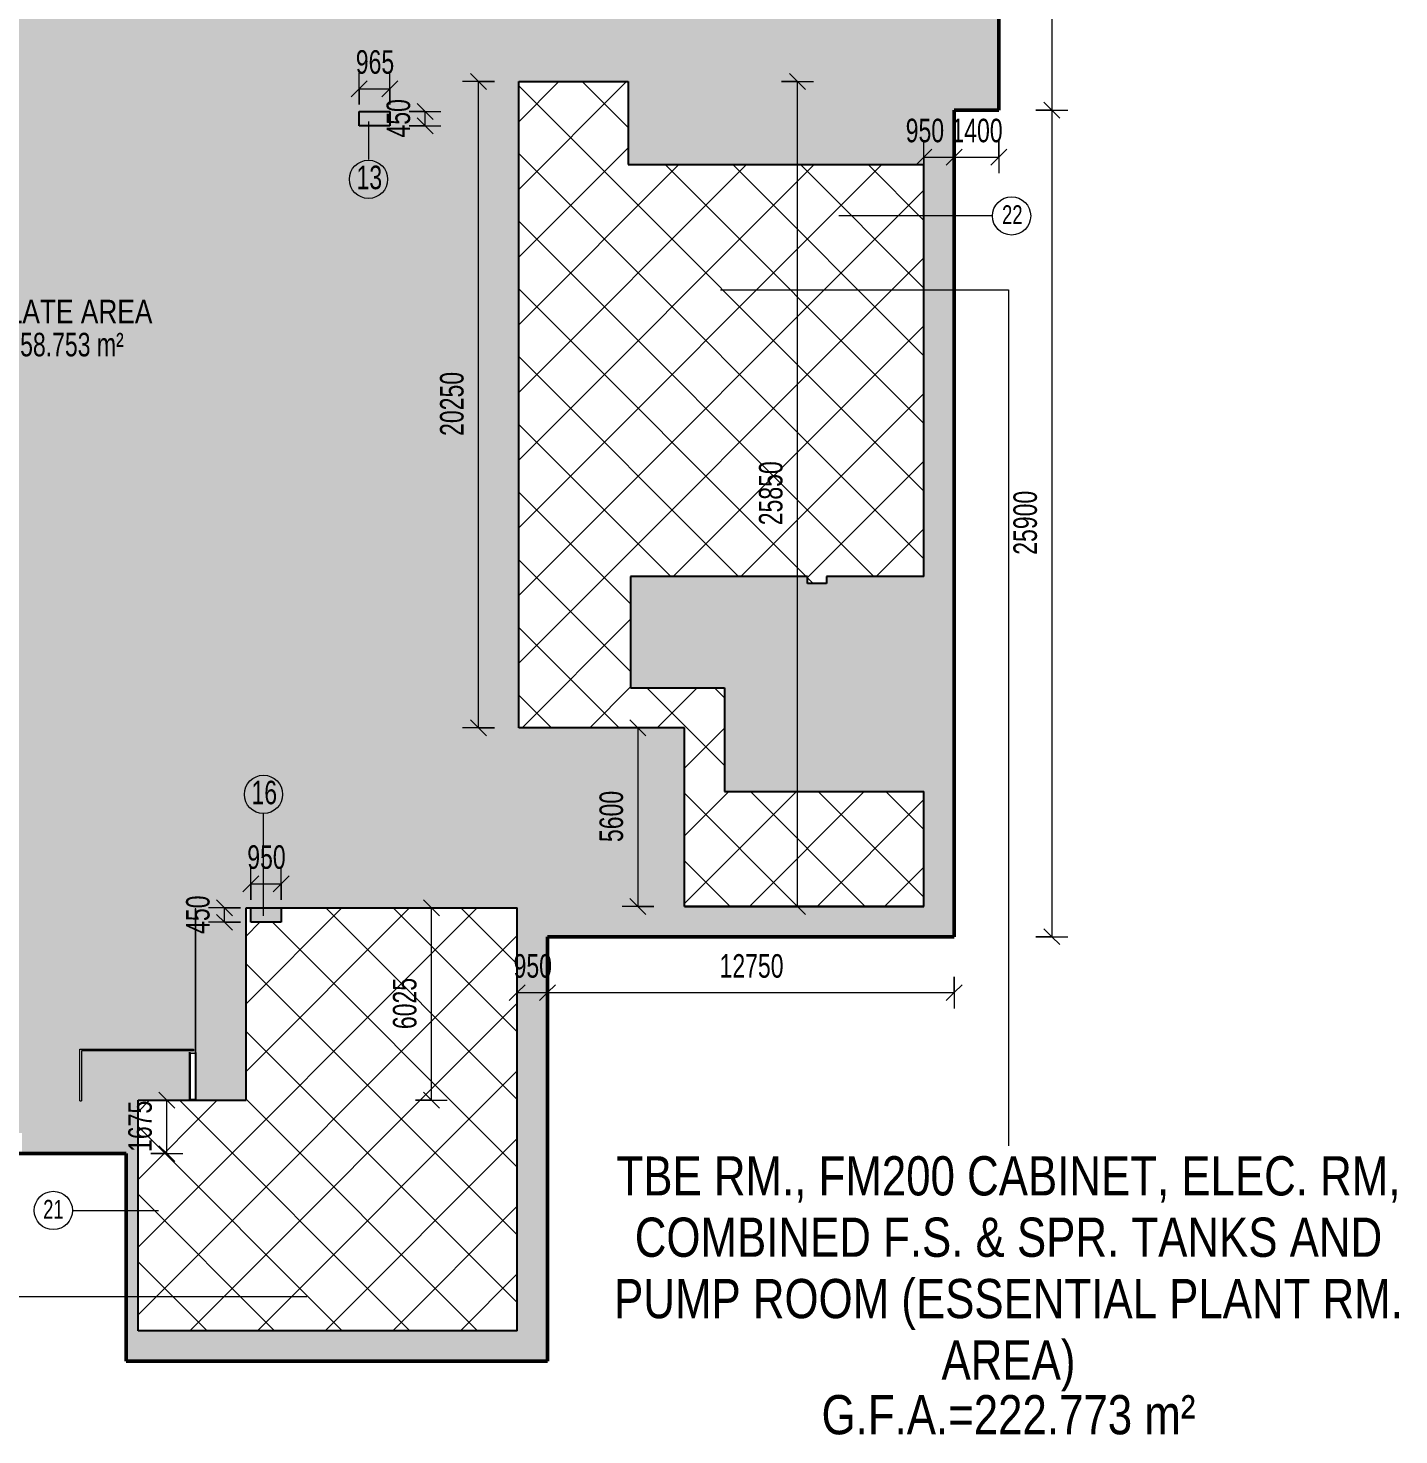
# Model space of a CAD drawing. Header units: millimetres. Extents: x 35540 to 832230, y -10956 to 416550.
# Drawn here: x 547710 to 590690, y -10956 to 33132 of the extents above; entities that cross this region are included whole.
import ezdxf

# ---------------------------------------------------------------- set-up
doc = ezdxf.new("R2010")
doc.units = ezdxf.units.MM
for name, color, linetype, lineweight in [('A-ANNO-DIMS', 211, 'Continuous', 5), ('A-ANNO-DIMS-500', 211, 'Continuous', 5), ('A-AREA-BNDY', 1, 'Continuous', 18), ('A-AREA-IDEN', 2, 'Continuous', 15), ('A-AREA-PATT', 32, 'Continuous', 5), ('A-DETL', 90, 'Continuous', 5), ('A-DETL-MBND', 5, 'Continuous', 5), ('A-DOOR', 31, 'Continuous', 5), ('A-DOOR-FRAM', 31, 'Continuous', 15), ('A-WALL', 113, 'Continuous', 5), ('G-ANNO-TEXT', 231, 'Continuous', 5)]:
    doc.layers.add(name, color=color, linetype=linetype, lineweight=lineweight)
doc.styles.add('Arial', font='arial.ttf', dxfattribs={"width": 0.7, "height": 737.649701})
doc.styles.add('Arial_2', font='arial.ttf', dxfattribs={"width": 0.8, "height": 737.649701})
doc.styles.add('Arial_3', font='arial.ttf', dxfattribs={"width": 0.8, "height": 1229.416168})
doc.styles.add('Arial_4', font='arial.ttf', dxfattribs={"width": 0.7, "height": 590.11976})
doc.dimstyles.new('Linear_-_1_5mm_Arial', dxfattribs={"dimscale": 304.8, "dimtxt": 750, "dimasz": 1.64042, "dimexe": 1.64042, "dimexo": 0.0625, "dimgap": 0.82021, "dimtad": 1, "dimdec": 0, "dimzin": 0, "dimdsep": 46, "dimtxsty": 'Arial', "dimblk1": 'OBLIQUE', "dimblk2": 'OBLIQUE', "dimsah": 1, "dimcen": 0.09, "dimadec": 0, "dimazin": 0, "dimtfac": 1, "dimtdec": 4, "dimtix": 1, "dimtmove": 0, "dimatfit": 3, "dimfxl": 1.64042, "dimfxlon": 1, "dimtvp": 1, "dimtolj": 1, "dimtzin": 0, "dimarcsym": 2})
doc.dimstyles.new('Linear_-_1_5mm_Arial_1', dxfattribs={"dimscale": 304.8, "dimtxt": 750, "dimasz": 1.64042, "dimexe": 1.64042, "dimexo": 0.0625, "dimgap": 0.82021, "dimtad": 1, "dimdec": 0, "dimzin": 0, "dimdsep": 46, "dimtxsty": 'Arial', "dimblk1": 'OBLIQUE', "dimblk2": 'OBLIQUE', "dimsah": 1, "dimcen": 0.09, "dimadec": 0, "dimazin": 0, "dimtfac": 1, "dimtdec": 4, "dimtix": 1, "dimtmove": 2, "dimatfit": 3, "dimfxl": 1.64042, "dimfxlon": 1, "dimtvp": 1, "dimtolj": 1, "dimtzin": 0, "dimarcsym": 2})
doc.dimstyles.new('Linear_-_1_5mm_Arial_3', dxfattribs={"dimscale": 304.8, "dimtxt": 750, "dimasz": 1.64042, "dimexe": 1.64042, "dimexo": 0.0625, "dimgap": 0.82021, "dimtad": 1, "dimdec": 0, "dimzin": 0, "dimdsep": 46, "dimtxsty": 'Arial', "dimblk1": 'OBLIQUE', "dimblk2": 'OBLIQUE', "dimsah": 1, "dimcen": 0.09, "dimadec": 0, "dimazin": 0, "dimtfac": 1, "dimtdec": 4, "dimtix": 1, "dimtmove": 0, "dimatfit": 3, "dimfxl": 1.64042, "dimfxlon": 1, "dimtvp": 1, "dimtolj": 1, "dimtzin": 0, "dimarcsym": 2})
pattern_1 = [(45, (484106.5, 0), (-1060.66, 1060.66), []), (135, (484106.5, 0), (-1060.66, -1060.66), [])]

# ---------------------------------------------------------------- blocks, each defined once
blk = doc.blocks.new('M_Double-Uneven - 850 X 600 X 2150 _M53_-18821348-G_F')
at = {"layer": 'A-DOOR'}
for p, q in [((-1348, -76), (-1348, 75)), ((77, 75), (102, 75)), ((102, 75), (102, -76)), ((-1373, -96), (-1385, -96)), ((-1385, -96), (-1385, -101)), ((-1385, -101), (-1348, -101)), ((102, -101), (140, -101)), ((140, -96), (127, -96)), ((140, -101), (140, -96))]:
    blk.add_line(p, q, dxfattribs=at)
for centre, radius, start, end in [((-1340, -99), 7.5, 199.4712, 360), ((-1340, -99), 7.5, 180, 360), ((-1340, -99), 2, 180, 360), ((94, -99), 7.5, 180, 340.5288), ((94, -99), 7.5, 180, 0), ((94, -99), 2, 180, 0)]:
    blk.add_arc(centre, radius, start, end, dxfattribs=at)
at = {"layer": 'A-DOOR-FRAM', "lineweight": 5}
for p, q in [((-1373, 96), (127, 96)), ((127, 76), (77, 76)), ((127, 96), (127, 76)), ((-1373, -96), (-1373, -76)), ((-1373, -76), (127, -76)), ((127, -96), (-1373, -96)), ((127, -76), (127, -96))]:
    blk.add_line(p, q, dxfattribs=at)
blk = doc.blocks.new('DIMBLOCK232-G_F')
at = {"layer": 'A-ANNO-DIMS-500'}
for p, q in [((579809, 48908), (579559, 49158)), ((579309, 48908), (580309, 48908)), ((579809, 48908), (579309, 48908)), ((579809, 48908), (579809, 30557)), ((579809, 48908), (580059, 48658)), ((579309, 30557), (580309, 30557)), ((579809, 30557), (579309, 30557)), ((579809, 30557), (579559, 30807)), ((579809, 30557), (580059, 30307))]:
    blk.add_line(p, q, dxfattribs=at)
at = {"layer": 'A-ANNO-DIMS-500', "color": 0, "insert": (578603, 38752), "char_height": 737.6, "width": 2353.85, "attachment_point": 1, "rotation": 90, "line_spacing_factor": 0.938532, "style": 'Arial'}
blk.add_mtext('18350', dxfattribs=at)
blk = doc.blocks.new('_Oblique')
at = {"color": 0, "linetype": 'ByBlock', "lineweight": -2}
blk.add_line((-0.5, -0.5), (0.5, 0.5), dxfattribs=at)
blk = doc.blocks.new('DIMBLOCK233-G_F')
at = {"layer": 'A-ANNO-DIMS-500'}
for p, q in [((579309, 30557), (580309, 30557)), ((579809, 30557), (579309, 30557)), ((579809, 30557), (579559, 30807)), ((579809, 30557), (579809, 4657)), ((579809, 30557), (580059, 30307)), ((579809, 4657), (579559, 4907)), ((579309, 4657), (580309, 4657)), ((579809, 4657), (579309, 4657)), ((579809, 4657), (580059, 4407))]:
    blk.add_line(p, q, dxfattribs=at)
at = {"layer": 'A-ANNO-DIMS-500', "color": 0, "insert": (578603, 16627), "char_height": 737.6, "width": 2353.85, "attachment_point": 1, "rotation": 90, "line_spacing_factor": 0.938532, "style": 'Arial'}
blk.add_mtext('25900', dxfattribs=at)
blk = doc.blocks.new('DIMBLOCK238-G_F')
at = {"layer": 'A-ANNO-DIMS-500'}
for p, q in [((554696, 5814), (554696, 6814)), ((555646, 5814), (555646, 6814)), ((554696, 6314), (554446, 6064)), ((554696, 6314), (554946, 6564)), ((554696, 6314), (555646, 6314)), ((554696, 6314), (554696, 5814)), ((555646, 6314), (555396, 6064)), ((555646, 6314), (555896, 6564)), ((555646, 6314), (555646, 5814))]:
    blk.add_line(p, q, dxfattribs=at)
at = {"layer": 'A-ANNO-DIMS-500', "color": 0, "insert": (554582, 7521), "char_height": 737.6, "width": 1412.31, "attachment_point": 1, "line_spacing_factor": 0.938532, "style": 'Arial'}
blk.add_mtext('950', dxfattribs=at)
blk = doc.blocks.new('DIMBLOCK239-G_F')
at = {"layer": 'A-ANNO-DIMS-500'}
for p, q in [((553869, 5557), (553619, 5807)), ((554369, 5557), (553369, 5557)), ((553869, 5107), (553619, 5357)), ((553869, 5107), (553869, 5557)), ((553869, 5557), (554119, 5307)), ((553869, 5557), (554369, 5557)), ((554369, 5107), (553369, 5107)), ((553869, 5107), (554119, 4857)), ((553869, 5107), (554369, 5107))]:
    blk.add_line(p, q, dxfattribs=at)
at = {"layer": 'A-ANNO-DIMS-500', "color": 0, "insert": (552662, 4744), "char_height": 737.6, "width": 1412.31, "attachment_point": 1, "rotation": 90, "line_spacing_factor": 0.938532, "style": 'Arial'}
blk.add_mtext('450', dxfattribs=at)
blk = doc.blocks.new('DIMBLOCK240-G_F')
at = {"layer": 'A-ANNO-DIMS-500'}
for p, q in [((560354, 5557), (560104, 5807)), ((559854, 5557), (560854, 5557)), ((560354, 5557), (559854, 5557)), ((560354, -468), (560354, 5557)), ((560354, 5557), (560604, 5307)), ((560354, -468), (560104, -218)), ((559854, -468), (560854, -468)), ((560354, -468), (559854, -468)), ((560354, -468), (560604, -718))]:
    blk.add_line(p, q, dxfattribs=at)
at = {"layer": 'A-ANNO-DIMS-500', "color": 0, "insert": (559148, 1760), "char_height": 737.6, "width": 1883.08, "attachment_point": 1, "rotation": 90, "line_spacing_factor": 0.938532, "style": 'Arial'}
blk.add_mtext('6025', dxfattribs=at)
blk = doc.blocks.new('DIMBLOCK244-G_F')
at = {"layer": 'A-ANNO-DIMS-500'}
for p, q in [((552057, -468), (551807, -218)), ((551557, -468), (552557, -468)), ((552057, -468), (551557, -468)), ((552057, -2143), (552057, -468)), ((552057, -468), (552307, -718)), ((551557, -2143), (552557, -2143)), ((552057, -2143), (551557, -2143)), ((552057, -2143), (551807, -1893)), ((552057, -2143), (552307, -2393))]:
    blk.add_line(p, q, dxfattribs=at)
at = {"layer": 'A-ANNO-DIMS-500', "color": 0, "insert": (550850, -2090), "char_height": 737.6, "width": 1883.08, "attachment_point": 1, "rotation": 90, "line_spacing_factor": 0.938532, "style": 'Arial'}
blk.add_mtext('1675', dxfattribs=at)
blk = doc.blocks.new('DLN_Area Tag - 1_5MM NUMBER-4095195-G_F')
at = {"layer": 'A-AREA-IDEN'}
blk.add_circle((-0.039, 0.814), 1.2, dxfattribs=at)
blk = doc.blocks.new('DIMBLOCK273-G_F')
at = {"layer": 'A-ANNO-DIMS-500'}
for p, q in [((558091, 30734), (558091, 31734)), ((558091, 31234), (558341, 31484)), ((559056, 30734), (559056, 31734)), ((559056, 31234), (559306, 31484)), ((558091, 31234), (557841, 30984)), ((558091, 31234), (559056, 31234)), ((558091, 31234), (558091, 30734)), ((559056, 31234), (558806, 30984)), ((559056, 31234), (559056, 30734))]:
    blk.add_line(p, q, dxfattribs=at)
at = {"layer": 'A-ANNO-DIMS-500', "color": 0, "insert": (557985, 32441), "char_height": 737.6, "width": 1412.31, "attachment_point": 1, "line_spacing_factor": 0.938532, "style": 'Arial'}
blk.add_mtext('965', dxfattribs=at)
blk = doc.blocks.new('DIMBLOCK274-G_F')
at = {"layer": 'A-ANNO-DIMS-500'}
for p, q in [((559656, 30517), (560656, 30517)), ((560156, 30517), (559656, 30517)), ((560156, 30517), (559906, 30767)), ((560156, 30067), (560156, 30517)), ((560156, 30517), (560406, 30267)), ((559656, 30067), (560656, 30067)), ((560156, 30067), (559656, 30067)), ((560156, 30067), (559906, 30317)), ((560156, 30067), (560406, 29817))]:
    blk.add_line(p, q, dxfattribs=at)
at = {"layer": 'A-ANNO-DIMS-500', "color": 0, "insert": (558949, 29704), "char_height": 737.6, "width": 1412.31, "attachment_point": 1, "rotation": 90, "line_spacing_factor": 0.938532, "style": 'Arial'}
blk.add_mtext('450', dxfattribs=at)
blk = doc.blocks.new('DIMBLOCK275-G_F')
at = {"layer": 'A-ANNO-DIMS-500'}
for p, q in [((562332, 31457), (561332, 31457)), ((561832, 31457), (561582, 31707)), ((561832, 11207), (561832, 31457)), ((561832, 31457), (562082, 31207)), ((561832, 31457), (562332, 31457)), ((562332, 11207), (561332, 11207)), ((561832, 11207), (561582, 11457)), ((561832, 11207), (562082, 10957)), ((561832, 11207), (562332, 11207))]:
    blk.add_line(p, q, dxfattribs=at)
at = {"layer": 'A-ANNO-DIMS-500', "color": 0, "insert": (560625, 20352), "char_height": 737.6, "width": 2353.85, "attachment_point": 1, "rotation": 90, "line_spacing_factor": 0.938532, "style": 'Arial'}
blk.add_mtext('20250', dxfattribs=at)
blk = doc.blocks.new('DIMBLOCK276-G_F')
at = {"layer": 'A-ANNO-DIMS-500'}
for p, q in [((567332, 11207), (566332, 11207)), ((566832, 11207), (566582, 11457)), ((566832, 11207), (566832, 5607)), ((566832, 11207), (567082, 10957)), ((566832, 11207), (567332, 11207)), ((566832, 5607), (566582, 5857)), ((567332, 5607), (566332, 5607)), ((566832, 5607), (567082, 5357)), ((566832, 5607), (567332, 5607))]:
    blk.add_line(p, q, dxfattribs=at)
at = {"layer": 'A-ANNO-DIMS-500', "color": 0, "insert": (565625, 7623), "char_height": 737.6, "width": 1883.08, "attachment_point": 1, "rotation": 90, "line_spacing_factor": 0.938532, "style": 'Arial'}
blk.add_mtext('5600', dxfattribs=at)
blk = doc.blocks.new('DIMBLOCK277-G_F')
at = {"layer": 'A-ANNO-DIMS-500'}
for p, q in [((571332, 31457), (572332, 31457)), ((571832, 31457), (571332, 31457)), ((571832, 31457), (571582, 31707)), ((571832, 5607), (571832, 31457)), ((571832, 31457), (572082, 31207)), ((571832, 5607), (571582, 5857)), ((571332, 5607), (572332, 5607)), ((571832, 5607), (571332, 5607)), ((571832, 5607), (572082, 5357))]:
    blk.add_line(p, q, dxfattribs=at)
at = {"layer": 'A-ANNO-DIMS-500', "color": 0, "insert": (570625, 17552), "char_height": 737.6, "width": 2353.85, "attachment_point": 1, "rotation": 90, "line_spacing_factor": 0.938532, "style": 'Arial'}
blk.add_mtext('25850', dxfattribs=at)
blk = doc.blocks.new('DIMBLOCK278-G_F')
at = {"layer": 'A-ANNO-DIMS-500'}
for p, q in [((575796, 28587), (575796, 29587)), ((576746, 29587), (576746, 28587)), ((576746, 29087), (576746, 29587)), ((575796, 29087), (576046, 29337)), ((576746, 29087), (576996, 29337)), ((575796, 29087), (575546, 28837)), ((575796, 29087), (576746, 29087)), ((575796, 29087), (575796, 28587)), ((576746, 29087), (576496, 28837))]:
    blk.add_line(p, q, dxfattribs=at)
at = {"layer": 'A-ANNO-DIMS-500', "color": 0, "insert": (575227, 30293), "char_height": 737.6, "width": 1412.31, "attachment_point": 1, "line_spacing_factor": 0.938532, "style": 'Arial'}
blk.add_mtext('950', dxfattribs=at)
blk = doc.blocks.new('DIMBLOCK279-G_F')
at = {"layer": 'A-ANNO-DIMS-500'}
for p, q in [((576746, 29587), (576746, 28587)), ((576746, 29087), (576746, 29587)), ((578146, 29587), (578146, 28587)), ((578146, 29087), (578146, 29587)), ((576746, 29087), (576996, 29337)), ((578146, 29087), (578396, 29337)), ((576746, 29087), (576496, 28837)), ((576746, 29087), (578146, 29087)), ((578146, 29087), (577896, 28837))]:
    blk.add_line(p, q, dxfattribs=at)
at = {"layer": 'A-ANNO-DIMS-500', "color": 0, "insert": (576661, 30293), "char_height": 737.6, "width": 1883.08, "attachment_point": 1, "line_spacing_factor": 0.938532, "style": 'Arial'}
blk.add_mtext('1400', dxfattribs=at)
blk = doc.blocks.new('DIMBLOCK281-G_F')
at = {"layer": 'A-ANNO-DIMS-500'}
for p, q in [((563046, 3403), (563046, 2403)), ((563046, 2903), (563046, 3403)), ((563046, 2903), (563296, 3153)), ((563996, 3403), (563996, 2403)), ((563996, 2903), (563996, 3403)), ((563996, 2903), (564246, 3153)), ((563046, 2903), (562796, 2653)), ((563046, 2903), (563996, 2903)), ((563996, 2903), (563746, 2653))]:
    blk.add_line(p, q, dxfattribs=at)
at = {"layer": 'A-ANNO-DIMS-500', "color": 0, "insert": (562932, 4110), "char_height": 737.6, "width": 1412.31, "attachment_point": 1, "line_spacing_factor": 0.938532, "style": 'Arial'}
blk.add_mtext('950', dxfattribs=at)
blk = doc.blocks.new('DIMBLOCK282-G_F')
at = {"layer": 'A-ANNO-DIMS-500'}
for p, q in [((563996, 3403), (563996, 2403)), ((563996, 2903), (563996, 3403)), ((563996, 2903), (564246, 3153)), ((576746, 3403), (576746, 2403)), ((576746, 2903), (576746, 3403)), ((576746, 2903), (576996, 3153)), ((563996, 2903), (563746, 2653)), ((563996, 2903), (576746, 2903)), ((576746, 2903), (576496, 2653))]:
    blk.add_line(p, q, dxfattribs=at)
at = {"layer": 'A-ANNO-DIMS-500', "color": 0, "insert": (569390, 4110), "char_height": 737.6, "width": 2353.85, "attachment_point": 1, "line_spacing_factor": 0.938532, "style": 'Arial'}
blk.add_mtext('12750', dxfattribs=at)

msp = doc.modelspace()

# ---------------------------------------------------------------- hatches: boundary and pattern name
at = {"layer": 'A-AREA-PATT'}
h = msp.add_hatch(color=9, dxfattribs=at)
h.paths.add_polyline_path([(563045.8, -8642.5), (563995.8, -8642.5), (563995.8, 4657.5), (576745.8, 4657.5), (576745.8, 30557.5), (578145.8, 30557.5), (578145.8, 48907.7), (575395.8, 48907.7), (575395.8, 53917.5), (551670.8, 53917.5), (551670.8, 52157.5), (521745.8, 52157.5), (521745.8, 3407.5), (522807.9, 3407.5), (528808.3, -1265.4), (528808.3, -2142.5), (534008.3, -2142.5), (534008.3, -1542.5), (533558.3, -1542.5), (533558.3, 107.5), (542570.8, 107.5), (542570.8, -1492.5), (547520.8, -1492.5), (547520.8, -2142.5), (550783.3, -2142.5), (550783.3, -8642.5), (559592.7, -8642.5)], flags=0)
h.paths.add_polyline_path([(554545.8, -7692.5), (551158.3, -7692.5), (551158.3, -467.5), (552769.6, -467.5), (552774.6, 1027.5), (552794.6, 1027.5), (552794.6, 1002.5), (552945.8, 1002.5), (552945.8, 5528.5), (552965.8, 5528.5), (552967, -467.5), (554545.8, -467.5), (554545.8, 5557.5), (563045.8, 5557.5), (563045.8, -7692.5), (559592.7, -7692.5)], flags=0)
h.paths.add_polyline_path([(529680.9, -1992.5), (529408.3, -1992.5), (529408.3, -1542.5), (522859.5, 3557.5), (521895.8, 3557.5), (521895.8, 5557.5), (533408.3, 5557.5), (533408.3, -1712.5), (532058.3, -1712.5), (532058.3, -1992.5)], flags=0)
h.paths.add_polyline_path([(549333.3, -492.5), (549333.3, 1132.5), (552893.3, 1132.5), (552893.3, 1082.5), (549383.3, 1082.5), (549383.3, -492.5)], flags=0)
h.paths.add_polyline_path([(552945.8, -467.5), (552947, -467.5), (552945.8, -447.5), (552794.6, -447.5), (552794.6, -467.5), (552801.3, -467.5)], flags=0)
h.paths.add_polyline_path([(575795.8, 5607.5), (568295.8, 5607.5), (568295.8, 11207.5), (563095.8, 11207.5), (563095.8, 31457.5), (566520.8, 31457.5), (566520.8, 28857.5), (575795.8, 28857.5), (575795.8, 15947.5), (572745.8, 15947.5), (572745.8, 15724.2), (572145.8, 15724.2), (572145.8, 15947.5), (566595.8, 15947.5), (566595.8, 12457.5), (569545.8, 12457.5), (569545.8, 9207.5), (575795.8, 9207.5)], flags=0)
h.paths.add_polyline_path([(541780.8, 8447.5), (541330.8, 8447.5), (541330.8, 9397.5), (541780.8, 9397.5)], flags=0)
h.paths.add_polyline_path([(559055.8, 30067.5), (558090.8, 30067.5), (558090.8, 30517.5), (559055.8, 30517.5)], flags=0)
h.paths.add_polyline_path([(521924.3, 34257.5), (521895.8, 34257.5), (521895.8, 35207.5), (522395.8, 35207.5), (522395.8, 34257.5)], flags=0)
h.paths.add_polyline_path([(562287.9, 35797.5), (561995.8, 35797.5), (561995.8, 36247.5), (562945.8, 36247.5), (562945.8, 35797.5)], flags=0)
h.paths.add_polyline_path([(567345.8, 37397.5), (567345.8, 37897.5), (572995.8, 37897.5), (572995.8, 37397.5), (572145.8, 37397.5)], flags=0)
h.paths.add_polyline_path([(563095.8, 37797.5), (563095.8, 38327.5), (565445.8, 38327.5), (565445.8, 37797.5), (563109.5, 37797.5)], flags=0)
h.paths.add_polyline_path([(536745.8, 37907.5), (536295.8, 37907.5), (536295.8, 39607.5), (536745.8, 39607.5), (536745.8, 38025.7)], flags=0)
h.paths.add_polyline_path([(525395.8, 40207.5), (523845.8, 40207.5), (523845.8, 40707.5), (525395.8, 40707.5)], flags=0)
h.paths.add_polyline_path([(536295.8, 40207.5), (536295.8, 42757.5), (536745.8, 42757.5), (536745.8, 40207.5)], flags=0)
h.paths.add_polyline_path([(522995.8, 41216.1), (522980.1, 41220.3), (522965.5, 41239.4), (522965.5, 41255.6), (522980.1, 41272.3), (523003.9, 41277.8), (523023, 41263.2), (523026.1, 41239.4), (523003.9, 41217.2)], flags=0)
h.paths.add_polyline_path([(565370.8, 42697.5), (565370.8, 43197.5), (573045.8, 43197.5), (573045.8, 42697.5), (565445.8, 42697.5)], flags=0)
h.paths.add_polyline_path([(534095.8, 42907.5), (534095.8, 43357.5), (535645.8, 43357.5), (535645.8, 42907.5)], flags=0)
h.paths.add_polyline_path([(530445.8, 42907.5), (530445.8, 43407.5), (531995.8, 43407.5), (531995.8, 42907.5), (530943, 42907.5)], flags=0)
h.paths.add_polyline_path([(535795.8, 42907.5), (535795.8, 43357.5), (536745.8, 43357.5), (536745.8, 42907.5), (536295.8, 42907.5)], flags=0)
h.paths.add_polyline_path([(565370.8, 47837.5), (565370.8, 48337.5), (573045.8, 48337.5), (573045.8, 47837.5), (567538.4, 47837.5)], flags=0)
h.paths.add_polyline_path([(559592.7, 50107.5), (559545.8, 50107.5), (559545.8, 50557.5), (561195.8, 50557.5), (561195.8, 50107.5), (560045.8, 50107.5)], flags=0)
h.paths.add_polyline_path([(563595.8, 50107.5), (563095.8, 50107.5), (563095.8, 52007.5), (563595.8, 52007.5)], flags=0)
h.paths.add_polyline_path([(559592.7, 50657.5), (559545.8, 50657.5), (559545.8, 51407.5), (560045.8, 51407.5), (560045.8, 50657.5)], flags=0)
h = msp.add_hatch(dxfattribs=at)
h.set_pattern_fill('FP_83', color=57, style=0, pattern_type=2)
h.set_pattern_definition(pattern_1)
h.paths.add_polyline_path([(572745.8, 5607.5), (575795.8, 5607.5), (575795.8, 9207.5), (569545.8, 9207.5), (569545.8, 12457.5), (566595.8, 12457.5), (566595.8, 15947.5), (572145.8, 15947.5), (572145.8, 15724.2), (572745.8, 15724.2), (572745.8, 15947.5), (575795.8, 15947.5), (575795.8, 28857.5), (566520.8, 28857.5), (566520.8, 31457.5), (563095.8, 31457.5), (563095.8, 11207.5), (568295.8, 11207.5), (568295.8, 5607.5), (569545.8, 5607.5)], flags=0)
for points in [[(558090.8, 30067.5), (559055.8, 30067.5), (559055.8, 30517.5), (558090.8, 30517.5)], [(554695.8, 5107.5), (555645.8, 5107.5), (555645.8, 5557.5), (554695.8, 5557.5), (554695.8, 5512.4)]]:
    msp.add_hatch(color=255, dxfattribs=at).paths.add_polyline_path(points, flags=0)
h = msp.add_hatch(dxfattribs=at)
h.set_pattern_fill('FP_83', color=57, style=0, pattern_type=2)
h.set_pattern_definition(pattern_1)
h.paths.add_polyline_path([(552945.8, -7692.5), (563045.8, -7692.5), (563045.8, 5557.5), (555645.8, 5557.5), (555645.8, 5107.5), (554695.8, 5107.5), (554695.8, 5557.5), (554545.8, 5557.5), (554545.8, -467.5), (552774.6, -472.5), (552769.6, -467.5), (551158.3, -467.5), (551158.3, -7692.5), (552794.6, -7692.5)], flags=0)

# ---------------------------------------------------------------- linework, layer by layer
at = {"layer": 'A-AREA-BNDY', "lineweight": 25}
for p, q in [((578145.8, 31457.5), (578145.8, 48907.7)), ((563095.8, 11207.5), (563095.8, 31457.5)), ((563095.8, 31457.5), (566520.8, 31457.5)), ((566520.8, 31457.5), (566520.8, 28857.5)), ((578145.8, 30557.5), (578145.8, 31457.5)), ((558090.8, 30517.5), (559055.8, 30517.5)), ((558090.8, 30067.5), (558090.8, 30517.5)), ((559055.8, 30517.5), (559055.8, 30067.5)), ((576745.8, 4657.5), (576745.8, 30557.5)), ((576745.8, 30557.5), (578145.8, 30557.5)), ((559055.8, 30067.5), (558090.8, 30067.5)), ((566520.8, 28857.5), (575795.8, 28857.5)), ((575795.8, 15947.5), (575795.8, 28857.5)), ((572145.8, 15947.5), (566595.8, 15947.5)), ((566595.8, 15947.5), (566595.8, 12457.5)), ((572145.8, 15724.2), (572145.8, 15947.5)), ((575795.8, 15947.5), (572745.8, 15947.5)), ((572745.8, 15947.5), (572745.8, 15724.2)), ((572745.8, 15724.2), (572145.8, 15724.2)), ((566595.8, 12457.5), (569545.8, 12457.5)), ((569545.8, 12457.5), (569545.8, 9207.5)), ((568295.8, 11207.5), (563095.8, 11207.5)), ((568295.8, 5607.5), (568295.8, 11207.5)), ((569545.8, 9207.5), (575795.8, 9207.5)), ((575795.8, 5607.5), (575795.8, 9207.5)), ((554545.8, -467.5), (554545.8, 5557.5)), ((554545.8, 5557.5), (563045.8, 5557.5)), ((554695.8, 5557.5), (555645.8, 5557.5)), ((554695.8, 5107.5), (554695.8, 5557.5)), ((555645.8, 5557.5), (555645.8, 5107.5)), ((563045.8, -7692.5), (563045.8, 5557.5)), ((575795.8, 5607.5), (568295.8, 5607.5)), ((568295.8, 5607.5), (575795.8, 5607.5)), ((555645.8, 5107.5), (554695.8, 5107.5)), ((563995.8, -8642.5), (563995.8, 4657.5)), ((563995.8, 4657.5), (576745.8, 4657.5)), ((551158.3, -7692.5), (551158.3, -467.5)), ((551158.3, -467.5), (554545.8, -467.5)), ((547520.8, -2142.5), (550783.3, -2142.5)), ((550783.3, -2142.5), (550783.3, -8042.5)), ((550783.3, -7692.5), (550783.3, -8642.5)), ((563045.8, -7692.5), (551158.3, -7692.5)), ((550783.3, -8642.5), (563995.8, -8642.5))]:
    msp.add_line(p, q, dxfattribs=at)
at = {"layer": 'A-AREA-IDEN'}
for p, q in [((558383.6, 30204.4), (558383.6, 29018.7)), ((569423.2, 24928.5), (578449.3, 24928.5)), ((578449.3, 24928.5), (578449.3, -1895.2)), ((555090.7, 5307.2), (555090.7, 8517)), ((556451.8, -6628.6), (523434.2, -6628.6))]:
    msp.add_line(p, q, dxfattribs=at)
at = {"layer": 'A-DETL', "lineweight": 50}
for p, q in [((578145.8, 30557.5), (578145.8, 48907.7)), ((576745.8, 4657.5), (576745.8, 30557.5)), ((576745.8, 30557.5), (578145.8, 30557.5)), ((563995.8, -8642.5), (563995.8, 4657.5)), ((563995.8, 4657.5), (576745.8, 4657.5)), ((528808.3, -2142.5), (550783.3, -2142.5)), ((550783.3, -2142.5), (550783.3, -8642.5)), ((550783.3, -8642.5), (563995.8, -8642.5))]:
    msp.add_line(p, q, dxfattribs=at)
at = {"layer": 'A-DETL-MBND'}
for p, q in [((577945.1, 27247.6), (573125.1, 27247.6)), ((549099.8, -3923.6), (551799.8, -3923.6))]:
    msp.add_line(p, q, dxfattribs=at)
for centre in [(578545.1, 27247.6), (548499.8, -3923.6)]:
    msp.add_circle(centre, 600, dxfattribs=at)
at = {"layer": 'A-WALL', "lineweight": 18}
for p, q in [((552945.8, 5528.5), (552945.8, -422.5)), ((552965.8, 5528.5), (552945.8, 5528.5)), ((552965.8, -422.5), (552965.8, 5528.5)), ((552945.8, -422.5), (552965.8, -422.5))]:
    msp.add_line(p, q, dxfattribs=at)
at = {"layer": 'A-WALL'}
for p, q in [((549333.3, -492.5), (549333.3, 1132.5)), ((549333.3, 1132.5), (552893.3, 1132.5)), ((549383.3, 1082.5), (549383.3, -492.5)), ((552893.3, 1082.5), (549383.3, 1082.5)), ((552893.3, 1132.5), (552893.3, 1082.5)), ((549333.3, -492.5), (549383.3, -492.5))]:
    msp.add_line(p, q, dxfattribs=at)

# ---------------------------------------------------------------- block references
at = {"layer": 'A-AREA-IDEN', "xscale": 499.9999999999995, "yscale": 499.9999999999995, "zscale": 499.9999999999995}
for p in [(558402.9, 27986.9), (555110, 8710.2)]:
    msp.add_blockref('DLN_Area Tag - 1_5MM NUMBER-4095195-G_F', p, dxfattribs=at)
at = {"layer": 'A-DOOR', "rotation": 270}
msp.add_blockref('M_Double-Uneven - 850 X 600 X 2150 _M53_-18821348-G_F', (552870.8, -345.5), dxfattribs=at)

# ---------------------------------------------------------------- texts
at = {"layer": 'A-AREA-IDEN', "lineweight": 5, "attachment_point": 2, "line_spacing_factor": 0.938532}
for s, insert, char_height, width, style in [('13', (558408.2, 28821.8), 737.65, 954, 'Arial'), ('FLOOR PLATE AREA', (547530.3, 24619.2), 737.65, 9612, 'Arial_2'), ('G.F.A=2558.753 m²', (547530.3, 23582.8), 737.65, 7515, 'Arial'), ('16', (555115.3, 9545.1), 737.65, 954, 'Arial'), ('TBE RM., FM200 CABINET, ELEC. RM,\\PCOMBINED F.S. & SPR. TANKS AND\\PPUMP ROOM (ESSENTIAL PLANT RM.\\PAREA)', (578449.3, -2223.4), 1229.416, 29160, 'Arial_3'), ('G.F.A.=222.773 m²', (578449.3, -9709.5), 1229.416, 13815, 'Arial_3')]:
    msp.add_mtext(s, dxfattribs=dict(at, insert=insert, char_height=char_height, width=width, style=style))
at = {"layer": 'G-ANNO-TEXT', "color": 7, "char_height": 590.12, "width": 763.2, "attachment_point": 1, "line_spacing_factor": 0.938532, "style": 'Arial_4'}
for s, insert in [('22', (578247.9, 27580)), ('21', (548182.7, -3591.2))]:
    msp.add_mtext(s, dxfattribs=dict(at, insert=insert))

# ---------------------------------------------------------------- dimensions: what is measured, and where the dimension line sits
at = {"layer": 'A-ANNO-DIMS'}
for base, p1, p2, angle, dimstyle, override, picture, middle in [((579809.4, 30557.5), (579309.4, 48907.7), (579309.4, 30557.5), 90, 'Linear_-_1_5mm_Arial', {"dimpost": '<>', "dimfxl": 18350.19084}, 'DIMBLOCK232-G_F', (579182.5, 39732.6)), ((561831.6, 31457.5), (562331.6, 11207.5), (562331.6, 31457.5), 90, 'Linear_-_1_5mm_Arial_3', {"dimpost": '<>', "dimfxl": 20250}, 'DIMBLOCK275-G_F', (561204.9, 21332.5)), ((571831.6, 31457.5), (571331.6, 5607.5), (571331.6, 31457.5), 90, 'Linear_-_1_5mm_Arial_3', {"dimpost": '<>', "dimfxl": 25850}, 'DIMBLOCK277-G_F', (571204.9, 18532.5)), ((560156.3, 30517.5), (559656.3, 30067.5), (559656.3, 30517.5), 90, 'Linear_-_1_5mm_Arial_3', {"dimpost": '<>', "dimfxl": 450}, 'DIMBLOCK274-G_F', (559529.6, 30292.5)), ((579809.4, 4657.5), (579309.4, 30557.5), (579309.4, 4657.5), 90, 'Linear_-_1_5mm_Arial', {"dimpost": '<>', "dimfxl": 25900}, 'DIMBLOCK233-G_F', (579182.8, 17607.5)), ((578145.8, 29086.5), (576745.8, 29586.5), (578145.8, 29586.5), 0, 'Linear_-_1_5mm_Arial_3', {"dimpost": '<>', "dimfxl": 1400}, 'DIMBLOCK279-G_F', (577445.8, 29713.1)), ((566831.6, 5607.5), (567331.6, 11207.5), (567331.6, 5607.5), 90, 'Linear_-_1_5mm_Arial_3', {"dimpost": '<>', "dimfxl": 5600}, 'DIMBLOCK276-G_F', (566204.9, 8407.5)), ((555645.8, 6314.4), (554695.8, 5814.4), (555645.8, 5814.4), 0, 'Linear_-_1_5mm_Arial', {"dimpost": '<>', "dimfxl": 950}, 'DIMBLOCK238-G_F', (555170.8, 6941)), ((553869.1, 5557.5), (554369.1, 5107.5), (554369.1, 5557.5), 90, 'Linear_-_1_5mm_Arial', {"dimpost": '<>', "dimfxl": 450}, 'DIMBLOCK239-G_F', (553242.4, 5332.5)), ((560354.5, 5557.5), (559854.5, -467.5), (559854.5, 5557.5), 90, 'Linear_-_1_5mm_Arial', {"dimpost": '<>', "dimfxl": 6024.999995}, 'DIMBLOCK240-G_F', (559727.8, 2545)), ((563995.8, 2902.6), (563045.8, 3402.6), (563995.8, 3402.6), 0, 'Linear_-_1_5mm_Arial_3', {"dimpost": '<>', "dimfxl": 950}, 'DIMBLOCK281-G_F', (563520.8, 3529.2)), ((576745.8, 2902.6), (563995.8, 3402.6), (576745.8, 3402.6), 0, 'Linear_-_1_5mm_Arial_3', {"dimpost": '<>', "dimfxl": 12750}, 'DIMBLOCK282-G_F', (570370.8, 3529.2)), ((552056.8, -467.5), (551556.8, -2142.5), (551556.8, -467.5), 90, 'Linear_-_1_5mm_Arial', {"dimpost": '<>', "dimfxl": 1675}, 'DIMBLOCK244-G_F', (551430.2, -1305))]:
    dim = msp.add_linear_dim(base=base, p1=p1, p2=p2, angle=angle, dimstyle=dimstyle, override=override, dxfattribs=at)
    dim.commit()
    dim.dimension.update_dxf_attribs({"geometry": picture, "text_midpoint": middle})
dim = msp.add_linear_dim(base=(559055.8, 31233.8), p1=(558090.8, 30733.8), p2=(559055.8, 30733.8), dimstyle='Linear_-_1_5mm_Arial_3', override={"dimpost": '<>', "dimfxl": 965}, dxfattribs=at)
dim.commit()
dim.dimension.update_dxf_attribs({"geometry": 'DIMBLOCK273-G_F', "text_midpoint": (558573.3, 31860.4)})
dim = msp.add_linear_dim(base=(576745.8, 29086.5), p1=(575795.8, 28586.5), p2=(576745.8, 29586.5), angle=0, dimstyle='Linear_-_1_5mm_Arial_1', override={"dimpost": '<>', "dimfxl": 1379.311422}, dxfattribs=at)
dim.commit()
dim.dimension.update_dxf_attribs({"geometry": 'DIMBLOCK278-G_F', "text_midpoint": (575933.6, 29801.6), "dimtype": 160})

doc.saveas('drawing.dxf')
